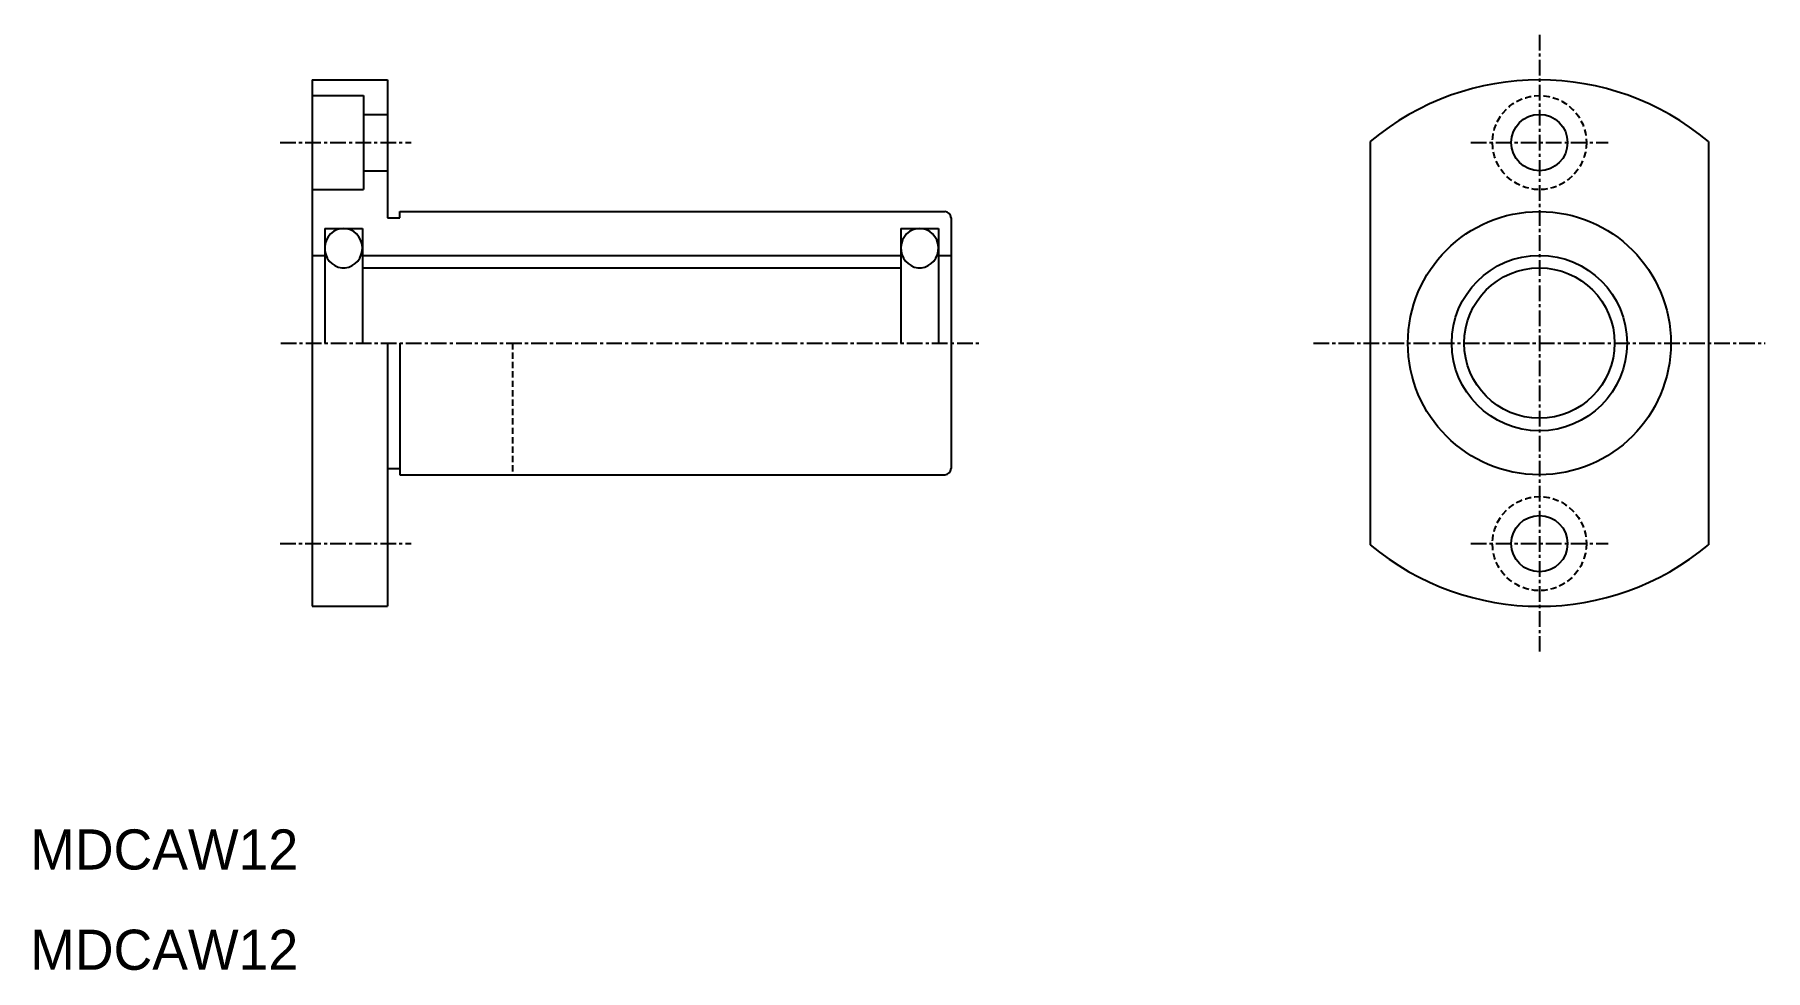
# Model space of a CAD drawing. Extents: x 10 to 149, y 10 to 85.
import ezdxf

# ---------------------------------------------------------------- set-up
doc = ezdxf.new("R2010")
doc.units = 0
doc.linetypes.add('CENTER', pattern=[2, 1.25, -0.25, 0.25, -0.25])
doc.linetypes.add('DASHED', pattern=[0.75, 0.5, -0.25])
doc.layers.get('0').update_dxf_attribs({"linetype": 'CONTINUOUS'})
doc.layers.add('CENTER', color=1, linetype='CENTER')

msp = doc.modelspace()

# ---------------------------------------------------------------- linework, layer by layer
at = {"color": 7, "linetype": 'CONTINUOUS'}
for p, q in [((32.52, 81), (32.52, 39)), ((32.52, 81), (38.52, 81)), ((38.52, 81), (38.52, 70)), ((32.52, 79.75), (36.62, 79.75)), ((36.62, 79.75), (36.62, 72.25)), ((36.62, 78.25), (38.52, 78.25)), ((117, 76.09), (117, 43.91)), ((144, 76.09), (144, 43.91)), ((36.62, 73.75), (38.52, 73.75)), ((32.52, 72.25), (36.62, 72.25)), ((39.52, 70.5), (83.02, 70.5)), ((39.52, 70), (39.52, 70.5)), ((33.52, 69.15), (33.52, 60)), ((33.52, 69.15), (36.52, 69.15)), ((36.52, 69.15), (36.52, 60)), ((38.52, 70), (39.52, 70)), ((79.52, 69.15), (79.52, 60)), ((79.52, 69.15), (82.52, 69.15)), ((82.52, 69.15), (82.52, 60)), ((83.52, 70), (83.52, 50)), ((32.52, 67), (33.52, 67)), ((33.52, 66.86), (33.52, 66.86)), ((36.52, 67), (79.52, 67)), ((82.52, 67), (83.52, 67)), ((36.52, 66), (79.52, 66)), ((33.52, 64.58), (33.52, 64.58)), ((38.52, 60), (38.52, 39)), ((39.52, 60), (39.52, 49.5)), ((38.52, 50), (39.52, 50)), ((39.52, 49.5), (83.02, 49.5)), ((32.52, 39), (38.52, 39))]:
    msp.add_line(p, q, dxfattribs=at)
at = {"color": 3, "linetype": 'DASHED'}
msp.add_line((48.52, 60), (48.52, 49.5), dxfattribs=at)
at = {"color": 7, "linetype": 'CONTINUOUS', "flags": 128}
for points in [[(35.02, 69.15), (34.73, 69.12), (34.46, 69.04), (34.21, 68.9), (33.98, 68.71), (33.8, 68.49), (33.65, 68.23), (33.56, 67.95), (33.52, 67.65), (33.53, 67.35), (33.6, 67.06), (33.72, 66.79), (33.88, 66.54), (34.09, 66.34), (34.33, 66.18), (34.59, 66.06), (34.87, 66.01), (35.16, 66.01), (35.44, 66.06), (35.7, 66.18), (35.94, 66.34), (36.15, 66.54), (36.32, 66.79), (36.43, 67.06), (36.5, 67.35), (36.52, 67.65), (36.48, 67.95), (36.38, 68.23), (36.24, 68.49), (36.05, 68.71), (35.83, 68.9), (35.57, 69.04), (35.3, 69.12)], [(81.02, 69.15), (80.73, 69.12), (80.46, 69.04), (80.21, 68.9), (79.98, 68.71), (79.8, 68.49), (79.65, 68.23), (79.56, 67.95), (79.52, 67.65), (79.53, 67.35), (79.6, 67.06), (79.72, 66.79), (79.88, 66.54), (80.09, 66.34), (80.33, 66.18), (80.59, 66.06), (80.87, 66.01), (81.16, 66.01), (81.44, 66.06), (81.7, 66.18), (81.94, 66.34), (82.15, 66.54), (82.32, 66.79), (82.43, 67.06), (82.5, 67.35), (82.52, 67.65), (82.48, 67.95), (82.38, 68.23), (82.24, 68.49), (82.05, 68.71), (81.83, 68.9), (81.57, 69.04), (81.3, 69.12)]]:
    msp.add_lwpolyline(points, close=True, dxfattribs=at)
at = {"color": 3, "linetype": 'DASHED'}
for centre in [(130.5, 76), (130.5, 44)]:
    msp.add_circle(centre, 3.75, dxfattribs=at)
at = {"color": 7, "linetype": 'CONTINUOUS'}
for centre, radius in [((130.5, 76), 2.25), ((130.5, 60), 10.5), ((130.5, 60), 7), ((130.5, 60), 6), ((130.5, 44), 2.25)]:
    msp.add_circle(centre, radius, dxfattribs=at)
for centre, radius, start, end in [((130.5, 60), 21, 49.9948, 130.0052), ((83.02, 70), 0.5, 360, 90), ((83.02, 50), 0.5, 270, 0), ((130.5, 60), 21, 229.9948, 310.0052)]:
    msp.add_arc(centre, radius, start, end, dxfattribs=at)
at = {"layer": 'CENTER', "color": 1, "linetype": 'CENTER'}
for p, q in [((130.5, 84.61), (130.5, 35.39)), ((29.96, 76), (40.42, 76)), ((125.02, 76), (135.98, 76)), ((30, 60), (85.89, 60)), ((112.46, 60), (148.54, 60)), ((29.96, 44), (40.42, 44)), ((125.02, 44), (135.98, 44))]:
    msp.add_line(p, q, dxfattribs=at)

# ---------------------------------------------------------------- texts
at = {"color": 7, "linetype": 'CONTINUOUS'}
for p in [(10, 18), (10, 10)]:
    msp.add_text('MDCAW12', height=3.2, dxfattribs=at).set_placement(p)

doc.saveas('drawing.dxf')
